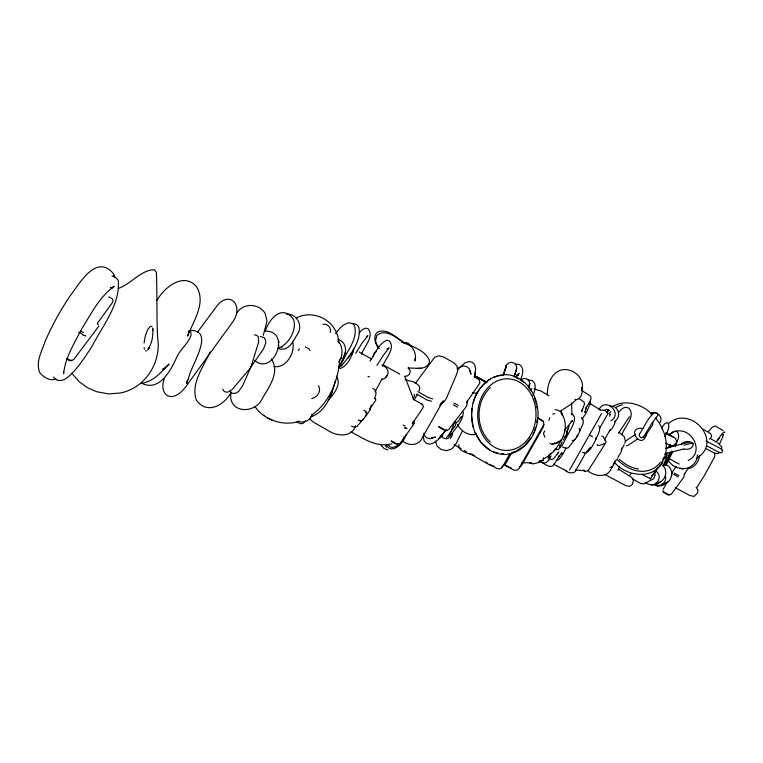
<?xml version="1.0" encoding="UTF-8"?>
<svg xmlns="http://www.w3.org/2000/svg" width="763" height="763" viewBox="0 0 763 763"><rect width="100%" height="100%" fill="white"/><g stroke="black" fill="none" stroke-linecap="round" stroke-linejoin="round"><path stroke-width="1.14" d="M666.767 455.206L665.87 459.46L662.913 466.04M335.234 380.842C332.296 394.509 325.191 412.592 310.427 416.999M697.306 454.967C697.678 463.847 688.14 470.38 679.823 468.339L682.952 468.644C677.105 468.654 671.402 465.544 668.398 460.499M699.242 455.397C699.471 461.682 694.53 467.29 688.522 468.663M254.632 360.403C273.173 376.588 291.905 331.209 265.343 331.066M278.886 345.944L278.905 345.429M279.067 342.31L279.096 341.614M547.319 395.043C547.166 385.057 550.657 373.574 561.015 369.998C572.345 367.127 585.679 378.171 581.768 390.055M714.836 453.289L714.654 456.77L704.487 475.359L696.781 487.586M543.466 457.724L543.304 460.776A38.999 3.577 64.4 0 1 542.245 460.347L538.773 461.253M231.017 392.153C227.24 413.727 255.643 414.795 262.606 397.933C269.329 386.784 280.307 371.447 271.227 358.829M471.982 408.672L471.572 414.843L473.117 426.994M571.992 414.919L571.621 403.055M312.019 414.357C311.399 419.974 303.121 424.133 298.295 420.976M624.62 443.255L625.603 441.071L635.178 434.633M646.662 433.565C642.227 452.602 624.22 425.563 643.085 428.52M454.433 422.673L449.054 436.665M339.697 360.002C338.076 380.804 329.482 402.454 312.029 414.862M340.002 368.596C347.938 365.849 351.6 356.559 353.755 349.082M543.571 426.155L543.771 424.552L542.96 427.652L521.596 465.401L519.355 467.69M615.255 420.918C614.749 424.724 612.594 428.539 609.589 430.923M721.416 450.113L721.817 446.899L717.497 442.778M449.96 436.274L450.923 433.918L450.447 432.583M144.064 343.064L145.294 336.082L147.621 329.702L150.416 326.249L151.885 326.583M442.387 435.082L442.769 437.743L444.61 438.553M474.958 377.819L474.92 372.716M514.434 376.188L516.818 367.766L516.055 365.01L514.014 362.997L511.239 362.282L508.482 363.045L506.47 365.086L503.094 375.129M585.631 410.16L584.925 412.478L585.488 410.666M586.404 407.146L585.44 410.809M536.685 422.301L537.066 420.327M373.193 356.674L373.784 353.774L376.13 351.667M474.7 375.959L475.664 369.015L474.7 364.781L472.392 362.263L469.064 361.567L464.953 362.902L458.019 369.187M338.677 362.015L341.309 357.542M674.015 445.773L674.349 444.352M341.08 358.524C342.501 352.811 342.711 344.99 337.637 340.985M187.898 379.592L186.906 383.274L186.782 381.433M164.15 378.715C162.214 384.399 161.823 391.924 167.345 395.759L171.084 396.674C177.55 396.159 182.262 391.371 185.972 386.488L232.572 322.139C244.809 305.601 228.747 288.28 215.385 308.052L197.464 332.239M528.587 387.747L529.76 383.541L529.045 380.975L527.157 379.116L524.582 378.448L522.016 379.154L520.776 380.422M528.816 387.242L529.76 383.541L529.093 386.116M515.979 371.018L516.732 368.319M548.969 420.356L549.732 417.599M660.062 422.464C662.885 417.714 658.803 412.964 653.834 412.44L650.486 413.889M505.344 369.349L506.174 366.412M504.963 370.627L506.079 366.812M656.953 468.329L655.083 472.488L651.659 475.559M345.477 351.934L340.336 365.086L338.467 367.146M419.125 390.923L419.698 388.195L419.087 385.878L417.399 384.199L412.993 381.681L405.029 379.764M330.341 332.363C331.829 328.185 327.48 323.312 323.169 324.313M516.103 370.541L513.995 376.855M505.411 369.063L503.446 375.377M567.214 433.87L566.232 431.209M263.283 335.367L267.002 321.023L265.104 313.307C258.857 303.216 243.559 302.73 236.959 312.668M585.889 408.739L586.308 407.452M458.906 444.657C457.342 450.828 467.881 453.422 472.583 454.719M582.417 409.292L581.616 411.734L584.563 403.97L584.067 402.034L578.907 398.496M590.514 404.657L590.715 403.074L589.408 401.634M670.124 452.077L664.039 465.621M352.296 354.022L353.641 350.064M534.377 430.761L535.521 427.375M551.134 455.873L548.778 460.251L545.993 462.655L543.552 463.103L541.196 462.264M473.26 402.778C475.826 393.155 481.815 384.485 490.228 379.077M187.774 379.573L186.41 383.236M568.464 428.177L566.518 432.64L569.246 425.945M450.38 434.996L448.482 438.239L445.563 438.735M374.433 398.82C376.064 395.425 377.475 390.046 372.792 388.386M664.659 456.98C669.141 443.608 664.296 428.711 655.665 418.095M188.518 378.896C189.405 367.613 216.101 330.77 190.826 330.408M722.838 436.493L719.461 444.333M684.058 449.083C687.349 449.817 691.898 448.968 693.119 445.392L693.128 443.274L692.442 442.988L684.087 445.163M265.133 331.571C268.786 319.23 282.405 303.121 293.688 319.745C296.826 330.579 288.471 344.733 278.094 348.157M532.812 395.797C534.758 391.057 537.324 384.075 532.145 380.451L528.54 379.984M601.53 413.556L569.541 470.037M610.534 414.423L609.484 416.274M387.242 375.367C389.874 370.999 386.021 366.259 381.796 364.914M381.929 379.106L375.005 391.848M520.309 380.46C522.378 375.53 524.877 368.281 519.469 364.533L515.597 364.037M663.085 489.379L667.739 481.482M672.05 450.962L665.183 465.077M675.255 446.365C676.638 441.911 681.13 435.53 676.867 431.438L675.36 431.105L672.947 431.82L668.998 435.425M617.973 470.304L619.718 466.365M549.522 456.026L548.292 458.811L549.007 456.675L548.54 458.239L548.225 456.636M565.993 447.786L563.561 453.108L560.271 457.771L558.545 459.774L556.523 460.299M340.412 364.905C345.696 357.504 349.568 343.274 338.028 339.354M585.936 408.587C586.976 404.504 592.489 400.785 590.676 396.197L581.807 390.542M98.685 326.345L73.925 359.268L71.569 360.708L69.719 360.67L66.686 358.925M665.05 436.732C666.576 432.592 670.849 427.166 667.778 422.902L666.376 422.778L664.602 423.866L661.349 428.243M413.155 422.311L413.575 421.462L412.325 423.57L422.645 408.358L423.322 406.87L423.045 405.334L421.786 403.694M561.225 439.669C557.724 448.043 551.248 455.234 543.008 459.135M672.747 451.887L665.88 465.392M413.756 421.147L414.09 423.084L413.126 425.02L403.217 439.24M330.007 396.903L332.372 392.115M413.126 425.02L414.09 423.084M532.955 433.975L533.995 431.887M579.756 430.866C581.311 426.937 585.984 421.033 581.368 417.504M340.689 364.313C346.307 352.172 357.923 340.079 354.623 325.782L352.554 323.541L348.929 322.778C342.969 323.922 338.963 329.025 335.52 333.603M370.522 407.06L371.543 405.058M562.15 441.834L559.861 447.042L559.622 445.506M386.793 376.169L384.466 378.572L381.309 379.459M209.968 351.972C203.711 366.822 190.569 383.093 196.291 399.946C206.363 414.805 223.511 405.802 230.626 393.25M361.481 354.366C363.951 346.669 374.662 336.55 368.071 328.681L365.563 328.176L362.206 329.673L359.096 333.078M382.635 366.45C385.077 358.753 395.854 348.662 389.292 340.794L386.774 340.279C378.219 343.875 375.081 354.07 369.931 361.118M622.16 434.08C624.763 426.288 636.342 415.845 628.626 408.024L626.299 407.328L623.905 407.709L621.311 409.378L618.955 412.115M387.28 375.31L385.763 377.551M413.412 398.124L414.729 395.577L414.042 394.185M509.713 454.052L502.111 467.49C498.487 471.696 493.079 465.564 489.646 464.295M511.935 452.554L505.497 463.923L501.692 466.908M585.507 453.26L575.073 471.687C572.612 473.937 566.89 472.888 565.078 470.056M599.422 428.692L607.539 414.357C608.76 410.046 601.702 410.284 599.251 409.721M604.964 438.849L610.209 429.579M612.002 466.336C609.275 478.353 595.035 477.133 587.615 470.552M613.156 464.295L614.902 461.224M621.273 449.97L624.172 444.858M716.209 442.178L716.886 441.033A31.102 2.67 -60.3 0 1 724.631 432.602M544.839 430.933L543.437 433.384L544.811 437.294M616.132 460.108L612.222 467.147L609.98 467.481M355.596 425.668C352.439 436.57 339.697 436.426 331.218 432.335L312.935 421.844L309.692 418.792M576.37 436.97L577.553 434.92M618.469 433.327L629.427 416.722M355.701 353.307L362.244 342.845L367.928 335.777L366.45 336.464M376.96 365.458L383.503 354.986L389.159 347.909L386.936 348.929L387.68 348.605M582.035 419.211L586.575 412.411L589.427 405.229L588.931 403.331M563.142 440.051L566.795 434.443L566.194 435.091M462.33 431.124L455.492 444.772L451.877 448.94L446.66 450.695L441.243 449.569L437.123 446.183L435.358 441.128M663.018 461.176C654.139 479.984 627.281 476.808 615.15 463.189M671.402 475.759L672.613 471.744L676.152 466.393M147.707 350.017L148.985 347.947L148.203 349.196C151.837 343.255 153.468 335.834 152.667 328.91L152.848 330.379L152.562 327.966M414.147 399.86L417.676 394.109M365.21 416.178L367.032 413.231M575.188 438.935L568.425 447.719L566.089 448.406L562.484 446.937M605.946 442.502L589.456 468.606C588.597 470.542 584.363 473.136 583.714 469.76M338.658 367.718L342.196 365.219L351.304 353.088M667.825 448.282L670.295 444.39M617.696 457.829C618.974 454.815 622.856 451.334 621.416 448.062M348.195 357.99C354.022 348.853 361.672 338.028 358.658 326.688L356.588 324.466L353.059 323.598M642.436 474.634L650.591 478.802L657.134 468.644M415.711 382.845L434.7 357.237L438.82 355.844L443.608 356.989L454.023 362.93L456.942 365.992L457.829 370.303L456.465 374.709L446.422 398.267L443.904 402.101L440.432 403.541M97.263 323.474L111.837 303.416L113.038 301.013L112.581 298.915M305.4 420.785L303.025 423.389L300.946 423.78L296.979 422.13M559.069 456.112L558.344 456.837C560.958 453.747 554.167 463.933 554.129 464.505C550.218 469.884 543.38 462.578 539.489 461.071M530.762 438.038L524.41 445.764L516.522 450.914M688.398 468.11L684.249 474.309L684.649 473.508L683.762 477.133L671.411 494.128L668.264 495.015L663.657 492.383L662.933 491.248M363.436 418.868L356.884 426.574L354.452 427.299L351.476 426.116M564.763 429.998L572.622 420.47L571.001 421.615L571.716 421.414M668.693 447.271L670.324 444.963M156.987 300.45C163.931 287.661 183.273 271.933 196.244 286.23C206.668 302.482 193.487 320.603 187.708 336.063L189.176 330.493L189.253 331.619M447.461 436.379L455.377 425.477L456.055 422.998L455.015 421.033M708.636 431.391L712.251 427.28L715.16 425.992L723.057 430.475M450.742 435.272C455.282 428.081 462.922 421.338 463.341 412.392L462.464 411.314M599.155 409.168C606.146 396.808 623.104 413.641 610.896 420.794M606.642 412.278L609.103 410.36M663.419 459.879L666.69 455.473L667.043 454.08L666.414 453.088M298.152 350.646L299.487 348.929M659.003 466.756L662.379 462.445M445.087 431.219C441.043 436.465 436.798 442.836 429.798 444.18L426.469 443.475L424.171 440.966L423.207 436.722M445.926 430.074L441.529 435.568L442.416 434.548L439.879 436.407M660.644 481.339C657.305 486.479 649.599 485.688 645.24 482.359M666.166 482.493C663.915 486.174 659.098 486.546 655.322 485.392M450.418 438.591L452.268 435.32L452.116 433.651M362.454 420.585L370.236 409.874L370.532 408.129M530.361 390.265L531.821 388.577M607.205 411.505L608.616 409.912L609.456 410.465M560.662 454.424L562.178 452.659L560.547 454.462M629.79 475.072L631.011 473.737M560.404 454.7L558.888 456.303M517.381 375.148L519.126 373.288L515.855 377.532L518.544 378.953M670.591 446.841L671.688 445.678L670.286 446.899L671.087 446.269M490.409 387.528C475.416 401.405 475.13 428.11 490.266 441.987M553.967 450.742L555.598 449.073M586.499 451.677L590.791 447.309L588.96 448.797M328.29 400.27C333.727 394.185 341.9 384.342 336.369 376.178M533.919 463.694L540.175 462.111M576.332 399.631L571.525 403.894L560.309 411.181M681.588 443.932C684.43 440.985 690.286 440.346 692.89 443.885M666.7 453.623L667.301 453.146M457.104 369.111L459.564 367.175L463.818 365.925L467.032 366.726L469.464 369.149L471.009 374.147L469.693 370.284M442.607 435.826L438.849 438.611M603.676 410.523L606.556 409.292L608.607 409.826M614.473 421.662C619.165 418.992 620.061 411.944 616.151 408.205M709.495 439.097C715.875 434.357 705.832 431.114 702.494 428.978M719.7 452.268L717.993 453.594L714.788 453.193L706.261 448.825M281.509 347.375L282.1 346.917M637.343 439.126L627.768 445.554L626.49 445.516M442.664 402.521L439.898 405.573L443.189 400.842L422.683 436.98C419.583 445.659 408.806 446.708 402.416 440.728M556.322 443.036L559.413 441.033L556.666 443.389L552.145 444.266M669.037 423.217C691.049 404.485 723.734 442.12 696.648 458.248M668.827 434.557L673.929 431.896M688.178 460.49C705.346 452.24 691.659 426.345 675.026 431.505M118.799 288.3C130.816 283.922 141.46 269.663 154.345 269.768L156.396 272.315C157.245 293.965 156.539 315.739 157.617 337.427C161.613 362.196 145.332 388.329 120.144 393.012L108.708 393.937L96.672 391.724L87.802 387.871L79.314 381.872L71.808 373.241M555.197 442.683L551.973 444.362L550.161 443.265M612.632 406.545C625.431 398.858 642.141 404.199 652.079 414.195M557.267 453.851L558.831 451.973L553.461 458.897L551.563 459.44L549.646 458.925M657.401 467.967L658.192 467.605M460.051 417.933L461.586 416.636L458.077 421.51L456.026 422.712M162.443 369.235L164.598 368.271L163.272 369.387L169.071 364.056C161.165 372.163 153.191 381.91 141.184 383.407M557.343 442.635L560.433 441.415C566.022 433.518 567.424 421.004 561.225 413.136M296.12 318.057C314.795 308.271 338.152 321.881 338.81 343.064M604.239 443.58L599.222 445.611L597.887 445.439L597.067 444.381M311.695 398.563C317.208 397.552 321.9 390.694 318.324 385.63M512.707 452.278L515.607 451.391M407.976 368.128C415.139 367.413 424.972 371.085 429.168 362.902L429.416 360.26C424.581 349.616 411.381 346.116 401.357 341.948M493.861 377.237L497.772 376.064M552.736 414.175L554.749 413.594M56.071 378.944C50.11 381.471 43.691 377.399 39.934 372.878C35.174 362.272 41.87 351.342 45.151 341.366C51.884 325.687 60.267 310.751 69.671 296.53C78.999 284.456 96.214 252.906 113.449 273.679L113.983 275.681M642.789 437.685L644.935 436.398L652.441 425.268L652.947 422.416M651.459 413.107L652.098 412.926M653.176 412.63L653.834 412.44M664.544 453.975L683.705 448.987M665.46 448.301L689.142 442.149M476.207 434.109C468.625 436.436 460.842 431.105 457.495 424.476M431.429 437.952L435.435 437.046L430.103 438.754L426.784 437.924L424.466 435.52L423.799 433.212M403.122 342.568L407.967 343.112L411.505 346.135M254.899 406.393C263.893 420.222 283.483 426.155 297.885 421.653M403.16 342.625L403.751 342.52C412.278 344.208 416.922 352.887 415.101 361.071L414.738 359.001M386.536 444.772L391.953 443.847M556.771 449.788L555.073 449.14L558.325 449.55L562.36 445.001L572.431 426.269L574.348 420.947L574.549 417.351L573.108 414.767L571.306 413.861M584.62 470.819L575.512 469.894M404.39 376.312L407.308 375.978L409.636 373.86L410.227 370.961L408.367 367.766M498.754 375.768L501.758 375.463M656.018 482.817C665.078 483.074 669.304 470.523 662.198 465.02M651.259 484.686C658.221 485.354 662.026 475.826 656.504 471.515M662.103 483.837C672.689 484.085 675.265 468.434 665.756 464.457M657.515 485.697C662.599 486.05 667.043 480.843 665.374 475.893M531.525 462.74L521.797 462.807M417.552 368.3L421.367 368.319M472.535 392.726L476.97 393.336M361.366 421.262L358.801 420.27M398.038 444.056L396.073 444.018L391.171 441.214M386.212 444.791C373.117 445.468 361.986 437.695 350.923 431.848M361.404 421.119L358.848 420.117M398.124 443.761L396.169 443.684L391.276 440.88M71.665 360.26L69.814 360.184L66.791 358.448M564.134 436.846C566.356 437.161 567.739 434.118 567.109 432.297M446.784 430.151L445.001 430.008L438.839 426.488M501.549 453.613L503.551 453.775M669.838 494.748L668.426 494.624L663.829 491.992L663.085 490.895M555.035 409.693L557.095 409.884L561.234 412.039L562.426 415.196L561.225 413.374M260.231 336.445L264.341 337.675L265.534 340.298L265.734 342.921L264.933 345.42L263.502 348.91L249.759 368.758L232.105 389.635L227.336 392.344L224.274 391.524L222.71 389.159M610.133 405.754L614.387 406.86M601.702 436.188L603.037 436.36L606.051 441.586M254.308 334.89L256.492 335.262L258.209 336.597L258.752 341.71L251.275 365.992L242.453 386.135L238.695 391.333L236.358 392.955L233.774 393.536L231.456 392.945L229.854 391.324M566.871 471.172L553.328 464.038M286.335 314.06C297.551 313.593 303.722 326.802 296.721 335.243C293.164 341.824 288.118 351.419 278.981 348.815M584.572 452.898L586.137 453.136C591.125 449.855 593.967 443.456 596.399 438.181L596.141 437.371L595.913 439.154C597.419 435.339 600.204 431.658 599.651 427.309L598.688 425.926M582.474 452.497L584.124 452.755M511.258 467.805L508.969 467.442L504.391 465.077M493.957 466.241L490.189 465.258L469.531 453.451M273.783 366.45C285.839 369.054 295.663 352.401 292.658 342.024M534.005 388.939L540.538 390.847L548.998 395.663M638.545 468.997C631.211 468.015 624.515 464.219 619.203 459.154M533.394 463.952L529.627 463.055M112.018 276.111L114.698 276.654L118.246 280.25C120.43 304.551 102.452 325.849 91.951 346.497C84.626 357.523 77.53 369.178 67.211 377.704C63.281 380.909 56.519 382.234 53.486 377.17M110.625 287.413L112.409 287.775L110.988 287.918L114.231 286.392C99.304 296.759 91.016 314.203 81.498 329.215C74.354 343.36 65.17 357.609 63.653 373.708L63.453 371.352M145.514 350.761L146.515 350.98M387.957 449.855L384.237 448.634L380.699 444.963M516.57 375.072L518.401 375.539L517.8 375.329M474.433 376.207L478.096 377.351L486.26 382.015M365.754 412.096L366.555 412.306L365.372 412.03M405.096 428.005L406.908 428.472L404.676 427.929M84.102 335.386L85.828 335.825L82.976 335.148M572.174 440.404L573.137 440.661C577.009 438.897 578.707 433.899 580.099 430.084L579.06 428.253M431.496 401.252L427.156 400.079L416.693 394.099M493.661 451.992L498.544 453.365M432.659 398.887L428.386 397.58L417.914 391.6M305.391 346.984L308.977 348.853L310.112 350.56M530.628 390.465L531.22 390.675M405.792 343.274L406.536 343.55M655.217 484.944L657.239 485.716M706.548 445.754L719.185 452.44L721.245 452.841L722.494 451.849L722.675 450.361L721.76 449.188L706.118 441.024M141.441 383.14C159.467 392.411 170.969 370.084 176.949 356.769C180.631 348.929 188.165 343.588 191.046 335.31L190.645 330.35M589.847 435.244L592.498 436.76M608.693 413.603L610.295 414.252M679.223 464.114L668.569 458.363M673.042 437.085L665.517 433.165M367.919 376.312L369.464 376.941M574.987 399.469C580.242 400.89 583.895 391.667 581.559 387.623M267.727 417.99L272.305 420.222M399.726 374.118L383.923 365.353M665.708 443.093L671.24 445.869L673.977 445.563L676.018 443.694L676.581 440.976L675.427 438.334L666.213 432.716M675.284 487.7L689.79 495.464L694.196 496.417L697.592 492.784L697.964 489.817L696.123 487.471M604.773 474.405L625.879 485.697L629.809 486.327L632.393 484.314L633.519 479.841L631.506 477.266L618.326 469.026M589.093 403.217L600.529 409.874M619.117 432.354L624.124 436.493L625.259 440.671M674.301 473.031L678.898 475.664M673.615 474.319L678.221 476.951M474.481 375.596L486.842 382.644M475.425 376.378L486.746 382.835M474.081 376.56L479.298 379.993L479.86 383.102L466.632 402.254L467.528 400.775L466.765 402.816L466.536 401.786L467.09 404.733L465.354 407.776L448.844 429.359L446.613 430.618L444.81 430.523L438.649 427.003M537.6 417.456L542.932 421.453M537.61 417.752L543.561 421.395L543.781 424.609L518.687 468.949C514.729 473.289 509.169 466.336 505.411 465.192M632.489 478.84L640.615 483.484L643.743 483.876L653.7 478.763L655.293 474.71L654.206 472.097M454.166 403.093L458.277 405.439M453.289 404.81L457.399 407.156M359.106 351.953L371.486 359.02M413.098 399.144L421.882 404.171M472.144 454.281L474.204 455.463M485.526 461.939L487.586 463.122M454.052 444.581L461.272 448.72M464.371 450.494L466.441 451.677M403.236 425.048L405.191 426.164M363.913 410.227L365.611 411.2M108.785 296.807L111.808 298.533M80.468 330.827L83.501 332.563M78.627 332.086L82.671 334.413M710.324 438.506L715.942 441.834M661.731 461.644L662.217 461.939M263.54 415.291L264.084 415.635M490.046 450.332L480.909 442.254L475.091 432.468M520.366 379.879L523.742 382.397M649.971 478.21L650.591 478.802M604.668 439.889L605.603 440.652M375.177 398.486L375.854 399.888L375.434 400.775L369.693 409.102L370.112 408.043M97.53 323.865L98.551 324.943M528.33 386.955L530.886 390.627M385.458 445.563L386.564 447.328M378.524 348.195L376.97 345.238L378.601 348.147C375.673 343.903 373.031 337.999 376.312 333.212L378.267 331.695C388.129 328.634 396.197 337.599 403.751 342.52C396.245 337.799 385.439 327.995 376.798 335.52L375.568 340.546L376.111 343.379L378.82 348.424M377.399 346.049L378.458 347.985M378.524 347.985L377.609 346.068L378.467 347.899M405.124 377.199L413.412 399.001M378.267 346.936L378.896 348.653M561.063 411.152L562.646 415.73M534.472 397.838L535.588 401.195M113.449 273.679L114.402 277.389M535.969 402.311L536.341 404.285M536.723 406.25L537.104 408.215M446.727 437.151L446.956 438.944M144.169 347.661L144.36 349.273M723.162 434.357A28.479 2.451 -60.3 0 1 723.047 436.035M717.964 440.032A28.479 2.451 -60.3 0 1 719.547 437.838M721.951 434.977A28.479 2.451 -60.3 0 1 722.714 434.376M663.743 457.333A37.292 28.555 56.1 0 1 662.484 460.347M660.262 462.359A35.871 27.458 56.1 0 1 616.828 459.126M609.523 413.174A35.871 27.458 56.1 0 1 610.781 411.619M615.245 407.795A35.871 27.458 56.1 0 1 622.56 404.848M551.153 453.098A38.999 36.92 -54.6 0 1 548.769 455.168M405.945 434.824A14.211 8.174 -58.7 0 1 396.426 447.499A14.211 8.174 -58.7 0 1 387.032 445.611M404.247 436.665A12.542 7.22 -58.7 0 1 403.484 438.344M403.036 439.164A12.542 7.22 -58.7 0 1 388.148 444.486M472.078 408.739C468.644 429.264 482.187 454.214 504.82 454.481C522.579 453.823 535.712 437.085 537.581 420.346C540.452 401.481 529.789 379.383 510.113 375.081C490.437 371.676 473.575 390.141 472.078 408.739M505.755 367.852L506.47 365.086L505.755 367.852M639.537 434.033L639.194 435.291L640.424 437.447L641.654 437.762L643.81 436.484L651.898 423.217L657.849 415.396L657.592 413.804L655.083 412.411C647.673 417.371 644.468 426.851 639.537 434.033M529.408 436.989A35.804 29.147 -88.4 0 0 511.601 379.221A35.804 29.147 -88.4 0 0 479.584 427.614A35.804 29.147 -88.4 0 0 529.408 436.989"/></g></svg>
